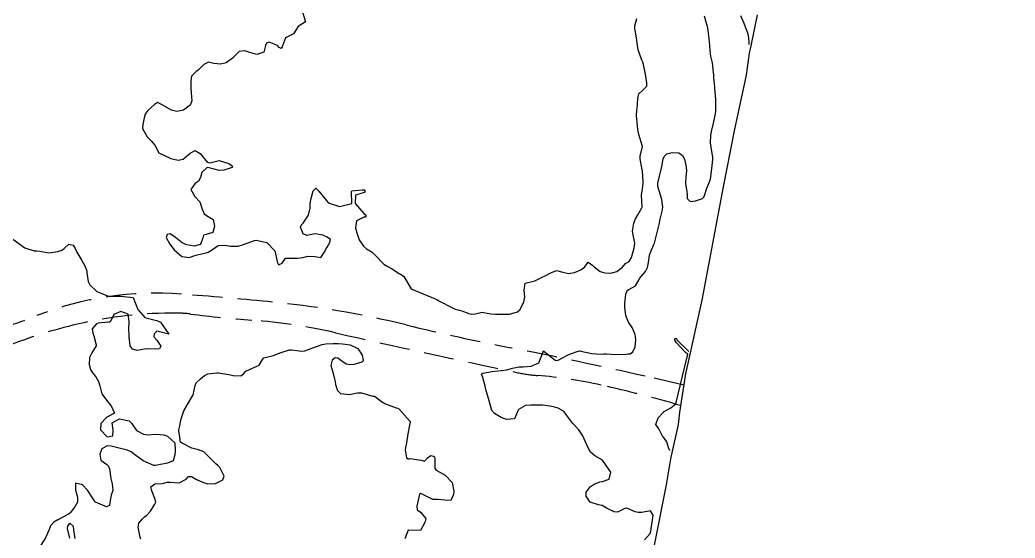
# Model space of a CAD drawing. Header units: metres. Extents: x 298520 to 308411, y 7433745 to 7450750.
# Drawn here: x 301275.9 to 301440.6, y 7443385.9 to 7443471.7 of the extents above; entities that cross this region are included whole.
import ezdxf

# ---------------------------------------------------------------- set-up
doc = ezdxf.new("R2010")
doc.units = ezdxf.units.M
doc.header["$LTSCALE"] = 10
doc.linetypes.add('DASHED', pattern=[0.75, 0.5, -0.25])
for name, color, linetype in [('Area', 45, 'Continuous'), ('Curvas de Nivel 1m', 11, 'Continuous'), ('Vias Secundárias', 230, 'DASHED')]:
    doc.layers.add(name, color=color, linetype=linetype)

msp = doc.modelspace()

# ---------------------------------------------------------------- linework, layer by layer
at = {"layer": 'Area'}
msp.add_polyline3d([(301397.9, 7443472.55, 682.85), (301396.86, 7443467.39, 682.45), (301396.62, 7443466.18, 682.44), (301396.1, 7443462.57, 682.35), (301394.17, 7443453.62, 682.14), (301392.31, 7443444.05, 681.95), (301388.75, 7443425.26, 682.49), (301386.07, 7443413.1, 682.7), (301385.07, 7443406.72, 683.03), (301384.85, 7443404.68, 684.6), (301383.78, 7443400.01, 684.74), (301383.57, 7443399.01, 682.32), (301382.89, 7443394.71, 682.33), (301382.41, 7443392.49, 682.55), (301380.22, 7443381.31, 682.18)], dxfattribs=at)
at = {"layer": 'Curvas de Nivel 1m', "flags": 128}
for points, elevation in [([(301322.6, 7443473.4), (301323.21, 7443471.39), (301322, 7443470.61), (301321.19, 7443469.41), (301319.88, 7443468.72), (301319.39, 7443467.43), (301319.35, 7443467.24), (301319.16, 7443466.95), (301318.85, 7443467.12), (301318.54, 7443467.44), (301317.17, 7443468.03), (301316.77, 7443467.86), (301316.58, 7443467.47), (301316.28, 7443466.34), (301315.15, 7443465.96), (301313.98, 7443466.33), (301313.15, 7443466.56), (301312.21, 7443466.46), (301311.27, 7443465.53), (301311.21, 7443465.46), (301311.14, 7443465.39), (301310.05, 7443464.62), (301309.13, 7443464.35), (301308.05, 7443464.48), (301307.13, 7443464.71), (301306.4, 7443464.32), (301305.67, 7443463.59), (301305.37, 7443463.35), (301305.12, 7443463.17), (301304.35, 7443462.36), (301304.22, 7443461.61), (301304.24, 7443460.45), (301304.3, 7443459.61), (301304.38, 7443458.28), (301304.11, 7443457.61), (301303.03, 7443456.78), (301301.91, 7443456.51), (301301.03, 7443456.75), (301299.38, 7443457.67), (301299.05, 7443457.88), (301298.69, 7443458.03), (301298.24, 7443457.68), (301297.03, 7443456.66), (301296.66, 7443456.07), (301296.58, 7443455.7), (301296.3, 7443454.41), (301296.22, 7443453.71), (301296.98, 7443452.36), (301297.65, 7443451.69), (301298.26, 7443450.97), (301298.95, 7443449.67), (301300.94, 7443448.74), (301302.12, 7443448.46), (301302.94, 7443448.65), (301304.12, 7443449.61), (301304.96, 7443450.06), (301305.76, 7443449.59), (301306.94, 7443448.12), (301307.39, 7443448.03), (301308.94, 7443448.39), (301310.53, 7443447.93), (301310.92, 7443447.67), (301311.04, 7443447.53), (301311.12, 7443447.33), (301310.92, 7443447.23), (301309.66, 7443446.8), (301308.92, 7443446.74), (301307.28, 7443447.23), (301306.93, 7443447.25), (301306.07, 7443446.43), (301305.83, 7443445.59), (301305.5, 7443444.99), (301304.89, 7443444.56), (301304.21, 7443443.61), (301304.87, 7443442.44), (301305.72, 7443441.59), (301306.08, 7443440.35), (301306.45, 7443439.58), (301306.83, 7443439.3), (301307.93, 7443438.67), (301308.15, 7443437.56), (301307.89, 7443436.47), (301306.79, 7443436.14), (301306.32, 7443436.05), (301306.2, 7443435.59), (301305.83, 7443434.53), (301304.77, 7443434.24), (301303.58, 7443434.43), (301302.77, 7443434.8), (301301.69, 7443435.64), (301300.79, 7443436.25), (301300.3, 7443436.14), (301300.12, 7443435.66), (301300.77, 7443434.55), (301301.48, 7443433.64), (301302.75, 7443432.51), (301304, 7443432.36), (301304.75, 7443432.63), (301305.47, 7443432.87), (301306.76, 7443433.12), (301307.1, 7443433.24), (301307.64, 7443433.57), (301308.77, 7443434.34), (301309.9, 7443434.41), (301310.77, 7443434.2), (301312.07, 7443434.22), (301312.77, 7443434.46), (301314.31, 7443435.02), (301314.78, 7443435.18), (301315.02, 7443435.24), (301316.78, 7443434.82), (301318.12, 7443433.45), (301318.49, 7443431.69), (301318.54, 7443431.44), (301318.73, 7443431.15), (301319.33, 7443431.43), (301319.91, 7443432.26), (301320.75, 7443432.23), (301321.88, 7443432.26), (301322.75, 7443432.37), (301323.58, 7443432.55), (301324.75, 7443432.54), (301325.74, 7443432.36), (301326.39, 7443433.34), (301326.49, 7443433.62), (301326.77, 7443434.04), (301327.25, 7443434.86), (301327.31, 7443435.33), (301326.79, 7443435.73), (301326.08, 7443436.06), (301324.79, 7443436.25), (301323.42, 7443436.01), (301322.8, 7443436.25), (301322.37, 7443437.39), (301322.49, 7443437.72), (301322.82, 7443438.03), (301323.72, 7443439.38), (301323.97, 7443440.5), (301323.96, 7443441.37), (301324.13, 7443442.1), (301324.49, 7443443.37), (301324.89, 7443443.81), (301325.4, 7443443.35), (301326.86, 7443441.56), (301327.12, 7443441.34), (301328.85, 7443440.79), (301330.85, 7443441.29), (301330.83, 7443443.29), (301330.88, 7443443.37), (301332.6, 7443443.56), (301332.89, 7443443.58), (301333.01, 7443443.4), (301333.05, 7443443.27), (301332.99, 7443443.16), (301332.88, 7443443.13), (301331.47, 7443442.69), (301331.41, 7443441.28), (301332.84, 7443439.62), (301333.05, 7443439.48), (301333.24, 7443439.26), (301333.05, 7443439.05), (301332.83, 7443439.01), (301331.65, 7443438.45), (301331.48, 7443437.28), (301331.67, 7443436.41), (301332.08, 7443435.28), (301332.77, 7443434.21), (301333.31, 7443433.81), (301334.22, 7443433.25), (301334.75, 7443432.71), (301336.17, 7443431.23), (301336.73, 7443430.9), (301337.41, 7443430.53), (301338.72, 7443429.69), (301339.03, 7443429.51), (301339.45, 7443429.19), (301340.68, 7443427.17), (301342.67, 7443426.32), (301344, 7443425.8), (301344.67, 7443425.53), (301344.91, 7443425.37), (301345.36, 7443425.12), (301346.24, 7443424.69), (301346.66, 7443424.46), (301347.96, 7443423.78), (301348.65, 7443423.6), (301349.09, 7443423.51), (301350.24, 7443423.06), (301350.64, 7443422.99), (301350.71, 7443422.98), (301351.33, 7443423.04), (301352.41, 7443423.27), (301352.65, 7443423.25), (301353.88, 7443423.02), (301354.64, 7443422.94), (301354.71, 7443422.94), (301356.64, 7443422.95), (301356.68, 7443422.94), (301356.96, 7443422.98), (301358.25, 7443423.37), (301358.65, 7443423.7), (301359.34, 7443424.95), (301359.49, 7443425.77), (301359.35, 7443426.95), (301359.53, 7443428.11), (301360.7, 7443428.4), (301361.14, 7443428.49), (301362.04, 7443428.92), (301362.48, 7443429.15), (301362.72, 7443429.26), (301363.8, 7443429.82), (301364.73, 7443430.2), (301365.76, 7443429.91), (301366.72, 7443429.68), (301367.7, 7443429.87), (301368.73, 7443430.29), (301369.43, 7443430.83), (301369.97, 7443431.6), (301370.74, 7443431.05), (301370.98, 7443430.81), (301371.96, 7443430.03), (301372.72, 7443429.79), (301373.73, 7443429.78), (301374.73, 7443430.04), (301375.65, 7443430.76), (301376.14, 7443431.35), (301376.75, 7443431.69), (301377.13, 7443432.37), (301377.22, 7443432.74), (301377.56, 7443433.94), (301377.67, 7443434.73), (301377.41, 7443436.12), (301377.32, 7443436.73), (301377.53, 7443438.02), (301377.82, 7443438.73), (301378.17, 7443439.4), (301378.85, 7443440.55), (301378.9, 7443440.67), (301378.9, 7443440.72), (301378.86, 7443441.62), (301378.78, 7443442.72), (301378.79, 7443442.81), (301378.88, 7443443.34), (301379.04, 7443444.58), (301379.05, 7443444.72), (301379.05, 7443444.86), (301378.94, 7443446.72), (301378.92, 7443446.85), (301378.56, 7443448.72), (301378.55, 7443449.13), (301378.97, 7443450.72), (301378.32, 7443452.73), (301378.18, 7443453.56), (301378.05, 7443454.73), (301377.94, 7443455.82), (301377.99, 7443456.73), (301378.13, 7443457.66), (301378.19, 7443458.73), (301378.35, 7443459.45), (301379.09, 7443460.1), (301379.69, 7443460.71), (301379.66, 7443461.27), (301379.44, 7443462.72), (301379.14, 7443464.32), (301378.99, 7443464.72), (301378.84, 7443465.03), (301378.21, 7443466.73), (301378.05, 7443467.86), (301377.95, 7443468.73), (301377.66, 7443470.28), (301377.67, 7443470.74), (301378.01, 7443471.94)], 681), ([(301379.3, 7443385.61), (301380.21, 7443386.64), (301380.32, 7443387.01), (301380.72, 7443389.65), (301380.25, 7443390.38), (301378.85, 7443390.11), (301378.25, 7443390.1), (301377.73, 7443390.21), (301376.46, 7443390.75), (301376.25, 7443390.82), (301376.18, 7443390.82), (301376.05, 7443390.75), (301374.84, 7443390.17), (301374.25, 7443390.22), (301373.09, 7443390.78), (301372.26, 7443391.27), (301371.68, 7443391.38), (301370.27, 7443391.8), (301369.62, 7443392.83), (301369.62, 7443393.5), (301370.3, 7443394.38), (301370.94, 7443394.81), (301371.92, 7443395.18), (301372.31, 7443395.24), (301373.44, 7443395.65), (301373.74, 7443396.78), (301372.35, 7443398.79), (301371.07, 7443399.52), (301370.37, 7443400.13), (301369.94, 7443400.82), (301369.66, 7443401.55), (301369.06, 7443402.83), (301368.41, 7443403.81), (301367.41, 7443404.85), (301366.44, 7443406.16), (301366.17, 7443406.59), (301365.89, 7443406.87), (301364.99, 7443407.41), (301364.46, 7443407.58), (301363.63, 7443407.73), (301362.46, 7443407.89), (301361.42, 7443407.88), (301360.46, 7443407.87), (301359.6, 7443407.81), (301358.46, 7443407.2), (301358.36, 7443407.05), (301358.33, 7443406.96), (301357.8, 7443405.6), (301356.43, 7443405.49), (301355.59, 7443405.84), (301354.45, 7443406.53), (301354.03, 7443407.01), (301353.84, 7443407.63), (301353.47, 7443409.02), (301353.03, 7443410.48), (301352.9, 7443411.03), (301352.51, 7443412.47), (301352.33, 7443413.03), (301352.4, 7443413.15), (301352.52, 7443413.19), (301354.06, 7443413.48), (301354.53, 7443413.53), (301355.1, 7443413.57), (301356.53, 7443413.76), (301357.47, 7443414.04), (301358.54, 7443414.25), (301359.23, 7443414.25), (301360.54, 7443414.35), (301361.81, 7443414.92), (301362.56, 7443416.91), (301364.55, 7443415.31), (301365.01, 7443415.34), (301366.56, 7443416.17), (301367.02, 7443416.39), (301368.33, 7443416.84), (301368.53, 7443416.88), (301368.56, 7443416.88), (301368.77, 7443416.84), (301370.56, 7443416.46), (301372.11, 7443416.35), (301372.56, 7443416.37), (301372.97, 7443416.37), (301374.56, 7443416.3), (301376.17, 7443416.35), (301376.56, 7443416.37), (301376.89, 7443416.41), (301377.35, 7443416.73), (301377.76, 7443417.54), (301377.86, 7443418.73), (301377.72, 7443419.61), (301377.26, 7443420.73), (301376.63, 7443421.63), (301376.2, 7443422.75), (301376.04, 7443424.14), (301376.04, 7443424.75), (301376.21, 7443426.28), (301376.36, 7443426.74), (301376.5, 7443426.93), (301376.69, 7443427.03), (301377.77, 7443427.66), (301378.42, 7443428.72), (301378.51, 7443428.93), (301378.72, 7443429.21), (301379.43, 7443430.01), (301379.76, 7443430.71), (301379.92, 7443431.53), (301380.13, 7443432.71), (301380.28, 7443433.18), (301380.78, 7443434.37), (301380.89, 7443434.59), (301380.95, 7443434.7), (301381.01, 7443434.93), (301381.41, 7443436.69), (301381.69, 7443437.81), (301381.86, 7443438.68), (301382.18, 7443440.01), (301382.29, 7443440.68), (301382.15, 7443441.97), (301381.95, 7443442.68), (301381.49, 7443444.09), (301381.48, 7443444.68), (301381.79, 7443445.8), (301382.01, 7443446.68), (301382.16, 7443447.45), (301382.37, 7443448.68), (301382.53, 7443449.1), (301382.96, 7443449.51), (301383.87, 7443449.76), (301384.96, 7443449.67), (301385.59, 7443449.27), (301385.9, 7443448.64), (301386.19, 7443447.38), (301386.23, 7443446.63), (301386.12, 7443445.84), (301386.07, 7443444.63), (301386.3, 7443443.21), (301386.33, 7443442.63), (301386.34, 7443442.1), (301386.86, 7443441.63), (301387.71, 7443441.76), (301388.87, 7443442.13), (301389.11, 7443442.36), (301389.19, 7443442.6), (301389.62, 7443443.86), (301389.92, 7443444.59), (301390.18, 7443445.32), (301390.38, 7443446.59), (301390.4, 7443447.11), (301390.57, 7443448.58), (301390.57, 7443448.97), (301390.3, 7443450.59), (301390.21, 7443451.36), (301390.28, 7443452.59), (301390.38, 7443453.21), (301390.7, 7443454.58), (301390.76, 7443454.85), (301391.04, 7443456.16), (301391.08, 7443456.58), (301391.07, 7443458.57), (301390.92, 7443460.4), (301390.9, 7443460.57), (301390.76, 7443462.23), (301390.74, 7443462.58), (301390.72, 7443462.97), (301390.51, 7443464.58), (301390.27, 7443465.7), (301390.14, 7443466.59), (301390.07, 7443467.48), (301389.98, 7443468.59), (301389.8, 7443470), (301389.69, 7443470.59), (301389.59, 7443470.97), (301389.23, 7443472.33)], 682), ([(301396.6, 7443467.63), (301396.58, 7443468.08), (301396.55, 7443468.6), (301396.49, 7443469.11), (301396.34, 7443469.65), (301396, 7443470.52), (301395.78, 7443471.09), (301395.23, 7443472.38)], 683), ([(301274.78, 7443435.39), (301276.76, 7443433.94), (301278.28, 7443433.44), (301278.76, 7443433.47), (301279.25, 7443433.41), (301280.76, 7443433.11), (301282.21, 7443433.32), (301282.76, 7443433.52), (301282.98, 7443433.64), (301283.26, 7443433.86), (301284.04, 7443434.58), (301284.77, 7443434.4), (301285.08, 7443433.84), (301285.38, 7443433.21), (301286.17, 7443431.83), (301286.72, 7443430.84), (301287, 7443430.1), (301287.04, 7443429.82), (301287.25, 7443428.37), (301287.51, 7443427.81), (301288.68, 7443426.7), (301290.46, 7443425.98), (301290.67, 7443425.96), (301292.48, 7443425.93), (301292.67, 7443425.93), (301294.66, 7443425.72), (301295.45, 7443423.71), (301296.62, 7443422.4), (301298.33, 7443421.96), (301298.62, 7443421.91), (301299.22, 7443421.66), (301300.59, 7443419.65), (301298.6, 7443420.17), (301298.17, 7443419.68), (301298.11, 7443419.2), (301298.58, 7443418.67), (301299.27, 7443417.66), (301299.02, 7443417.21), (301298.57, 7443417.14), (301297.06, 7443417.2), (301296.56, 7443417.15), (301295.35, 7443416.92), (301294.56, 7443417.16), (301294.18, 7443417.73), (301294.05, 7443419.19), (301294.02, 7443419.73), (301293.96, 7443420.37), (301294.02, 7443421.73), (301293.86, 7443422.96), (301292.64, 7443423.38), (301291.49, 7443422.91), (301290.93, 7443421.77), (301290.76, 7443421.63), (301290.62, 7443421.63), (301288.92, 7443421.48), (301288.62, 7443421.38), (301287.88, 7443420.52), (301288.04, 7443419.8), (301288.19, 7443419.4), (301288.57, 7443417.89), (301288.59, 7443417.79), (301288.59, 7443417.77), (301288.57, 7443417.74), (301287.82, 7443416.54), (301287.47, 7443415.81), (301287.38, 7443414.65), (301287.61, 7443413.8), (301287.95, 7443413.23), (301288.51, 7443412.6), (301288.97, 7443411.79), (301289.17, 7443411.11), (301289.5, 7443409.78), (301290.46, 7443408.48), (301291.07, 7443407.76), (301291.62, 7443406.57), (301290.43, 7443405.95), (301290.32, 7443405.88), (301290.22, 7443405.77), (301289.36, 7443404.83), (301289.26, 7443403.78), (301290.39, 7443402.67), (301291.34, 7443402.81), (301291.38, 7443403.76), (301291.19, 7443404.98), (301292.42, 7443405.61), (301294, 7443405.31), (301294.41, 7443404.89), (301295.22, 7443403.71), (301296.4, 7443403.06), (301297.11, 7443402.98), (301298.4, 7443403.1), (301299.74, 7443403), (301300.39, 7443402.74), (301301.56, 7443401.64), (301301.63, 7443400.37), (301301.59, 7443399.64), (301301.32, 7443398.66), (301300.34, 7443398.31), (301298.64, 7443397.98), (301298.34, 7443397.89), (301298.11, 7443397.9), (301296.34, 7443398.68), (301294.9, 7443399.71), (301294.36, 7443400.14), (301293.67, 7443400.42), (301292.37, 7443400.77), (301291.04, 7443401.09), (301290.37, 7443401.13), (301289.49, 7443400.66), (301289.15, 7443399.79), (301289.36, 7443398.8), (301290.34, 7443398.05), (301290.62, 7443397.77), (301290.75, 7443397.34), (301290.97, 7443395.76), (301291.21, 7443394.84), (301291.32, 7443393.76), (301291.07, 7443392.97), (301290.84, 7443391.76), (301290.76, 7443391.26), (301290.25, 7443391.07), (301288.47, 7443391.8), (301288.35, 7443391.89), (301288.27, 7443392.04), (301287.15, 7443393.81), (301286.29, 7443394.72), (301285.15, 7443394.97), (301285.16, 7443393.83), (301285.47, 7443392.63), (301285.45, 7443391.83), (301285.02, 7443391.06), (301284.24, 7443390.06), (301284.13, 7443389.95), (301283.99, 7443389.84), (301282.22, 7443388.91), (301281.57, 7443388.53), (301280.99, 7443387.88), (301280.81, 7443387.28), (301280.19, 7443385.89), (301279.4, 7443384.68)], 682), ([(301295.95, 7443385.7), (301295.86, 7443386.04), (301295.54, 7443387.71), (301295.6, 7443388.33), (301296.23, 7443389.07), (301296.55, 7443389.37), (301296.92, 7443389.69), (301297.57, 7443390.36), (301298.26, 7443391.48), (301298.33, 7443391.61), (301298.36, 7443391.68), (301298.43, 7443391.84), (301298.27, 7443392.45), (301297.78, 7443393.69), (301297.62, 7443394.35), (301298.29, 7443394.85), (301299.55, 7443394.91), (301300.3, 7443395.12), (301300.82, 7443395.12), (301302.3, 7443395.02), (301303.44, 7443395.61), (301303.86, 7443396.06), (301304.31, 7443396.05), (301305.18, 7443395.59), (301306.3, 7443395.07), (301307.03, 7443394.84), (301308.3, 7443394.91), (301309.54, 7443395.54), (301309.72, 7443396.13), (301309.04, 7443397.55), (301308.67, 7443397.89), (301308.34, 7443398.17), (301307, 7443399.57), (301306.36, 7443400.14), (301305.48, 7443400.48), (301304.37, 7443400.78), (301302.66, 7443401.63), (301302.53, 7443401.78), (301302.39, 7443402.58), (301302.24, 7443403.63), (301302.26, 7443403.78), (301302.41, 7443404.47), (301302.64, 7443405.63), (301303.09, 7443406.97), (301303.43, 7443407.62), (301304.47, 7443409.33), (301304.57, 7443409.5), (301304.61, 7443409.6), (301304.92, 7443411.17), (301305.11, 7443411.59), (301305.82, 7443412.27), (301306.51, 7443412.82), (301307.03, 7443413.06), (301308.52, 7443413.26), (301308.81, 7443413.26), (301310.51, 7443412.99), (301311.25, 7443412.78), (301312.51, 7443412.73), (301312.95, 7443413.07), (301313.35, 7443413.5), (301314.53, 7443414.09), (301315.51, 7443414.49), (301316.1, 7443415.46), (301316.28, 7443415.73), (301316.55, 7443415.78), (301317.89, 7443416.11), (301318.56, 7443416.38), (301319.33, 7443416.66), (301320.57, 7443417.05), (301320.91, 7443417.06), (301322.56, 7443416.83), (301323.06, 7443416.89), (301324.39, 7443417.36), (301324.57, 7443417.44), (301325.97, 7443417.96), (301326.58, 7443418.06), (301327.8, 7443418.11), (301328.58, 7443418.08), (301329.32, 7443418.05), (301330.58, 7443417.89), (301331.85, 7443417.28), (301332.56, 7443416.15), (301332.74, 7443415.27), (301332.71, 7443415.1), (301332.54, 7443415.01), (301331.19, 7443414.63), (301330.54, 7443414.58), (301329.91, 7443414.67), (301329.04, 7443415.31), (301328.55, 7443415.68), (301328.13, 7443415.74), (301327.61, 7443415.33), (301327.41, 7443414.45), (301327.7, 7443413.33), (301328.09, 7443411.73), (301328.14, 7443411.32), (301328.48, 7443410.32), (301329, 7443409.84), (301330.48, 7443409.68), (301331.8, 7443409.96), (301332.48, 7443409.91), (301334.33, 7443409.4), (301334.47, 7443409.38), (301334.61, 7443409.38), (301334.79, 7443409.25), (301335.75, 7443408.52), (301336.46, 7443408.09), (301338.18, 7443407.47), (301338.45, 7443407.4), (301338.6, 7443407.34), (301338.76, 7443407.2), (301340.42, 7443405.29), (301340.51, 7443405.17), (301340.54, 7443405.05), (301340.42, 7443404.6), (301340.12, 7443403.17), (301339.89, 7443401.66), (301339.8, 7443401.18), (301339.69, 7443400.5), (301339.93, 7443399.18), (301340.16, 7443398.98), (301340.35, 7443399), (301340.49, 7443399.03), (301342.35, 7443398.76), (301342.88, 7443398.61), (301343.4, 7443399.14), (301343.96, 7443399.53), (301344.36, 7443399.43), (301344.53, 7443399.31), (301344.61, 7443399.13), (301344.59, 7443397.39), (301344.84, 7443397.12), (301346.32, 7443396.31), (301347.49, 7443395.09), (301347.74, 7443393.64), (301347.69, 7443393.09), (301347.24, 7443392.12), (301346.27, 7443392.13), (301345.15, 7443392.24), (301344.27, 7443392.26), (301342.48, 7443393.15), (301342.28, 7443393.25), (301342.18, 7443393.25), (301342.08, 7443393.15), (301341.75, 7443391.67), (301341.64, 7443391.16), (301341.67, 7443390.58), (301342.24, 7443390.16), (301343.13, 7443389.14), (301342.93, 7443388.44), (301342.21, 7443387.15), (301340.21, 7443387.18), (301339.61, 7443385.77)], 682), ([(301383.52, 7443400.4), (301383.34, 7443400.52), (301383.18, 7443401.05), (301382.96, 7443401.81), (301382.4, 7443402.57), (301382.34, 7443402.67), (301381.68, 7443403.95), (301381.16, 7443404.69), (301381.55, 7443405.8), (301382.35, 7443406.67), (301382.4, 7443406.72), (301382.44, 7443406.76), (301383.64, 7443407.47), (301384.46, 7443408.12), (301386.37, 7443415.87), (301386.44, 7443416.28), (301386.44, 7443416.37), (301386.34, 7443416.4), (301386.06, 7443416.63), (301384.59, 7443418.22), (301384.32, 7443418.65), (301384.32, 7443418.93), (301384.6, 7443418.92), (301384.66, 7443418.72), (301384.7, 7443418.65), (301386.57, 7443416.81), (301386.61, 7443416.83)], 683), ([(301284.19, 7443385.84), (301283.83, 7443387.47), (301283.9, 7443387.84), (301284.22, 7443388.34), (301284.75, 7443387.83), (301284.79, 7443387.25), (301285.04, 7443385.83)], 682)]:
    msp.add_lwpolyline(points, dxfattribs=dict(at, elevation=elevation))
at = {"layer": 'Vias Secundárias'}
for points in [[(301465.55, 7442973.32, 0), (301478.59, 7442967.28, -0.011668)], [(301273.65, 7443417.59, -0.037074), (301285.48, 7443421.31, -0.060734), (301302.01, 7443423.13, -0.028381), (301304.19, 7443422.99, 0.012379), (301314.32, 7443421.97, -0.037017), (301328.18, 7443419.88, 0.004005), (301358.35, 7443413.27, 0.031889), (301361.58, 7443412.8, -0.034843), (301372.09, 7443411.21, -0.01539), (301385.25, 7443407.85)]]:
    msp.add_lwpolyline(points, format="xyb", dxfattribs=at)
at = {"layer": 'Vias Secundárias', "elevation": 682.8}
msp.add_lwpolyline([(301385.77, 7443411.23), (301379.42, 7443412.67, 0.007519), (301357.16, 7443417.39, -0.011074), (301339.88, 7443421.18, 0.035714), (301316.95, 7443425.04, 0.004514), (301302.66, 7443426.28, 0.1131), (301278.75, 7443422.72, -0.021392), (301272.03, 7443420.41, -0.043459)], format="xyb", dxfattribs=at)

doc.saveas('drawing.dxf')
